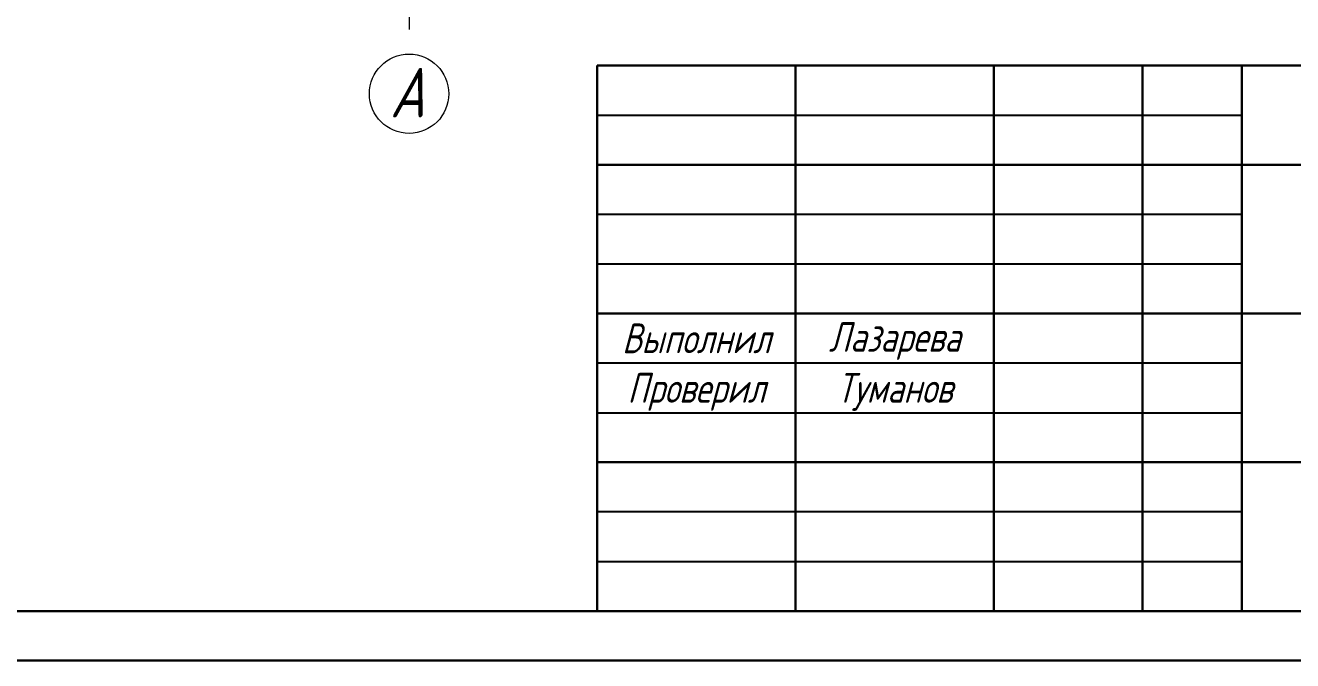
# Model space of a CAD drawing. Header units: millimetres. Extents: x 1665 to 4316, y 443 to 1647.
# Drawn here: x 2258.3 to 2386.2, y 1053 to 1117 of the extents above; entities that cross this region are included whole.
import ezdxf

# ---------------------------------------------------------------- set-up
doc = ezdxf.new("R2010")
doc.units = ezdxf.units.MM
doc.linetypes.add('ACAD_ISO10W100', pattern=[18, 12, -3, 0, -3])
doc.layers.get('0').update_dxf_attribs({"lineweight": 18})
doc.layers.add('заголовок', color=2, linetype='Continuous', lineweight=30)
doc.layers.add('Рамка', color=2, linetype='Continuous')
doc.styles.get("Standard").update_dxf_attribs({"font": 'romans.shx', "width": 0.75, "oblique": 15, "height": 1.5})

msp = doc.modelspace()

# ---------------------------------------------------------------- linework, layer by layer
at = {"linetype": 'ACAD_ISO10W100'}
msp.add_line((2297.034, 1182.901), (2297.034, 1114.118), dxfattribs=at)
at = {"lineweight": 30}
msp.add_line((2501.02, 1057.955), (1685.02, 1057.955), dxfattribs=at)
at = {"lineweight": -2}
for p, q in [((2506.02, 1052.955), (1665.02, 1052.955)), ((1665.02, 1052.955), (2506.02, 1052.955))]:
    msp.add_line(p, q, dxfattribs=at)
msp.add_circle((2297.034, 1110.118), 4)
at = {"layer": 'заголовок', "color": 0}
for p, q in [((2316.02, 1057.955), (2316.02, 1112.955)), ((2316.02, 1112.955), (2501.02, 1112.955)), ((2336.02, 1057.955), (2336.02, 1112.955)), ((2356.02, 1112.955), (2356.02, 1057.955)), ((2371.02, 1057.955), (2371.02, 1112.955)), ((2381.02, 1112.955), (2381.02, 1057.955)), ((2381.02, 1102.955), (2316.02, 1102.955)), ((2381.02, 1102.955), (2501.02, 1102.955)), ((2501.02, 1087.955), (2316.02, 1087.955)), ((2316.02, 1072.955), (2501.02, 1072.955))]:
    msp.add_line(p, q, dxfattribs=at)
at = {"layer": 'Рамка', "color": 0}
for p, q in [((2316.02, 1107.955), (2381.02, 1107.955)), ((2381.02, 1097.955), (2316.02, 1097.955)), ((2316.02, 1092.955), (2381.02, 1092.955)), ((2381.02, 1082.955), (2316.02, 1082.955)), ((2316.02, 1077.955), (2381.02, 1077.955)), ((2381.02, 1067.955), (2316.02, 1067.955)), ((2316.02, 1062.955), (2381.02, 1062.955))]:
    msp.add_line(p, q, dxfattribs=at)

# ---------------------------------------------------------------- texts
at = {"attachment_point": 5}
for s, width, gutter_width, heights, insert, char_height in [('А', 8.20492, 7.5, [0], (2296.855, 1110.23), 5), ('Выполнил', 20, 12.5, [0], (2326.02, 1085.455), 3), ('Лазарева', 20, 12.5, [0], (2346.02, 1085.193), 3), ('Проверил', 20, 12.5, [4.284], (2326.02, 1080.052), 3), ('Туманов', 20, 12.5, [0], (2346.02, 1080.052), 3)]:
    msp.add_mtext_dynamic_manual_height_columns(s, width=width, gutter_width=gutter_width, heights=heights, dxfattribs=dict(at, insert=insert, char_height=char_height))

doc.saveas('drawing.dxf')
